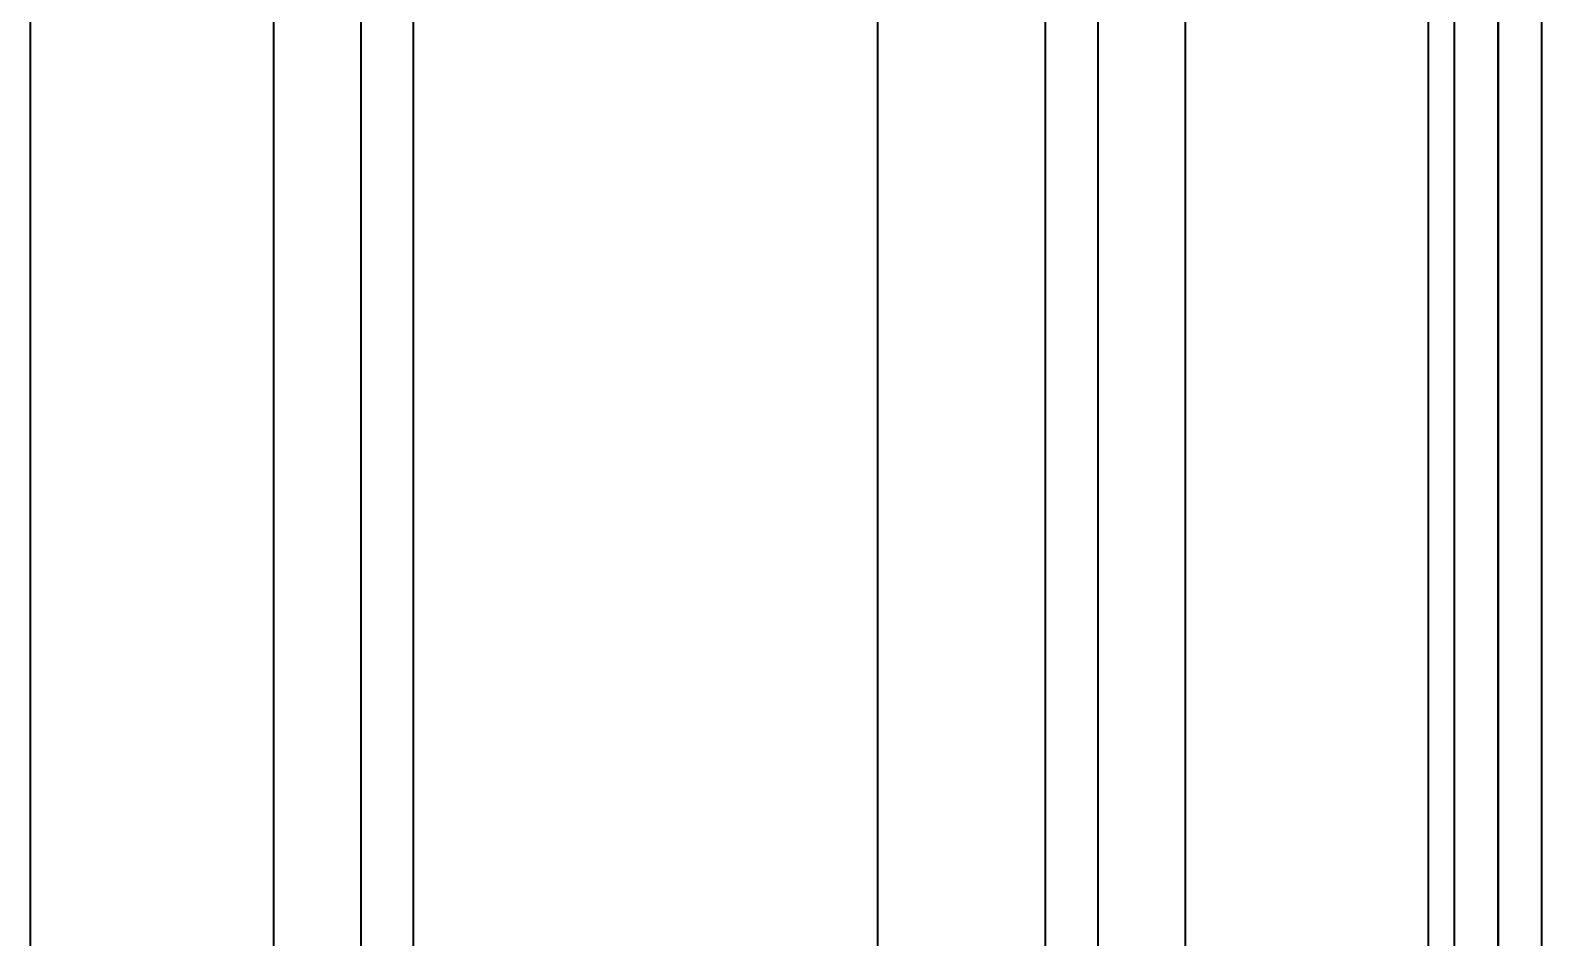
# Model space of a CAD drawing. Header units: millimetres. Extents: x -178 to 3694, y -325 to 1836.
# Drawn here: x 1338.5 to 1425, y 412.3 to 464.3 of the extents above; entities that cross this region are included whole.
import ezdxf

# ---------------------------------------------------------------- set-up
doc = ezdxf.new("R2010")
doc.units = ezdxf.units.MM

msp = doc.modelspace()

# ---------------------------------------------------------------- linework, layer by layer
at = {"color": 7, "linetype": 'Continuous', "lineweight": 35}
for p, q in [((1420.015, 50), (1420.015, 550)), ((1420.015, 50), (1420.015, 550)), ((1422.515, 50), (1422.515, 550)), ((1425.015, 50), (1425.015, 550)), ((1422.515, 541.15), (1422.515, 360.573)), ((1425.015, 360.573), (1425.015, 541.15)), ((1387.015, 60), (1387.015, 540)), ((1387.015, 60), (1387.015, 540)), ((1360.429, 538.062), (1360.429, 337)), ((1360.429, 538.062), (1360.429, 337)), ((1396.601, 538.062), (1396.601, 337)), ((1396.601, 538.062), (1396.601, 337)), ((1352.429, 532.172), (1352.429, 67.828)), ((1357.429, 532.172), (1357.429, 337)), ((1399.601, 532.172), (1399.601, 337)), ((1404.601, 532.172), (1404.601, 67.828)), ((1352.429, 498.8), (1352.429, 101.2)), ((1357.429, 498.8), (1357.429, 101.2)), ((1399.601, 498.8), (1399.601, 101.2)), ((1404.601, 498.8), (1404.601, 101.2)), ((1338.515, 498.08), (1338.515, 101.92)), ((1338.515, 498.08), (1338.515, 101.92)), ((1418.515, 498.08), (1418.515, 101.92)), ((1418.515, 498.08), (1418.515, 101.92))]:
    msp.add_line(p, q, dxfattribs=at)

doc.saveas('drawing.dxf')
